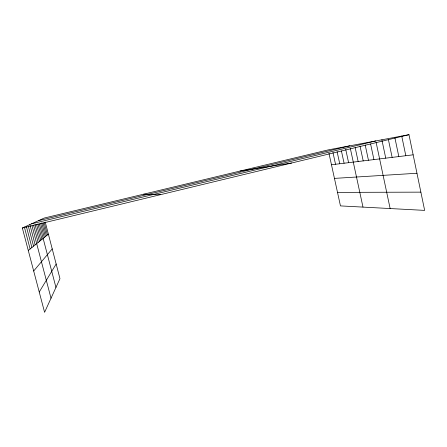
<?xml version="1.0" encoding="UTF-8"?>
<svg xmlns="http://www.w3.org/2000/svg" width="447" height="447" viewBox="0 0 447 447"><rect width="100%" height="100%" fill="white"/><g stroke="black" fill="none" stroke-linecap="round" stroke-linejoin="round"><path stroke-width="0.67" d="M39.235 292.025L56.16 264.021M33.687 270.994L52.221 248.895M28.273 250.46L48.382 234.15M45.236 222.081L59.965 278.643L44.588 312.313L22.35 228.009L44.192 218.058L328.215 149.896L408.977 134.687L424.65 210.386L340.463 205.905L328.958 153.271M31.497 223.841L375.815 140.928M22.35 228.009L408.977 134.687M38.503 220.65L349.777 145.834M239.978 171.072L291.595 163.021M331.467 164.764L413.145 154.824M334.451 178.392L416.962 173.252M337.507 192.378L420.873 192.143M143.576 194.205L160.574 194.646M28.463 226.724L33.575 246.163M26.462 226.88L31.899 247.521M24.373 227.087L30.133 248.951M40.604 223.433L44.27 237.486M39.358 223.936L55.948 287.438M37.922 223.919L41.957 239.363M36.57 224.489L40.727 240.363M34.995 224.439L39.437 241.402M33.547 225.148L38.096 242.497M32.016 225.824L51.014 298.244M29.843 224.595L35.168 244.867M44.164 222.472L47.416 234.938M43.096 223.047L46.404 235.753M41.767 222.829L45.359 236.603M341.424 150.957L344.084 163.228M337.111 151.706L339.731 163.758M332.948 152.427L335.529 164.272M350.364 148.544L362.986 207.101M345.721 149.365L348.599 162.68M365.205 145.001L368.457 160.261M360.014 146.018L363.204 160.903M355.158 147.583L358.148 161.518M376.095 142.263L390.136 208.548M370.613 144.023L373.927 159.596M388.331 139.268L392.136 157.383M381.867 139.788L385.744 158.16M394.941 138.017L398.819 156.567M401.724 136.05L405.815 155.718"/></g></svg>
